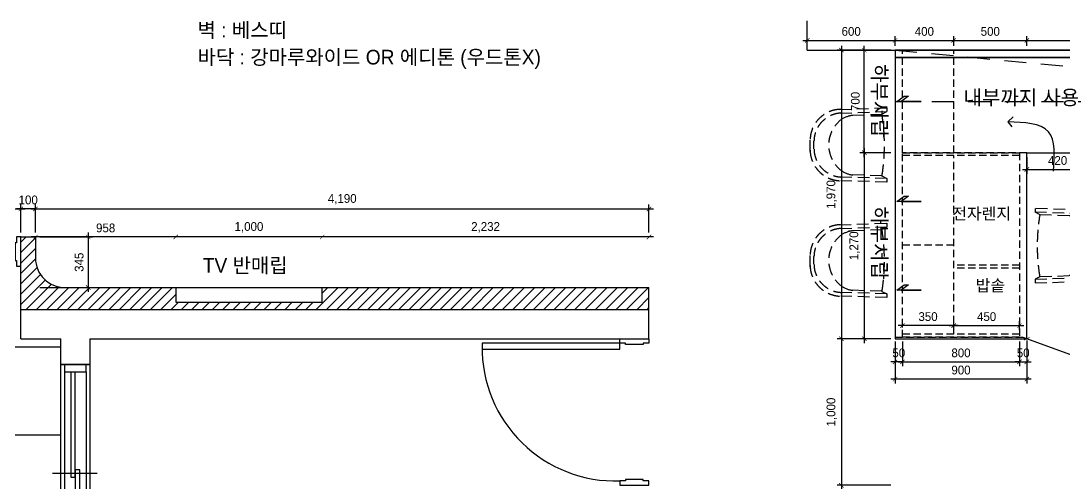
# Model space of a CAD drawing. Header units: millimetres. Extents: x 302328 to 345828, y 111587 to 154829.
# Drawn here: x 307729 to 314855, y 129070 to 132226 of the extents above; entities that cross this region are included whole.
import ezdxf

# ---------------------------------------------------------------- set-up
doc = ezdxf.new("R2010")
doc.units = ezdxf.units.MM
doc.header["$LTSCALE"] = 100
doc.header["$PDMODE"] = 3
for name, pattern in [('DASHED', [0.75, 0.5, -0.25]), ('DASHEDX2', [1.5, 1, -0.5]), ('DH-HID2', [1.2, 0.8, -0.4]), ('HID', [2.5, 1.5, -1])]:
    doc.linetypes.add(name, pattern=pattern)
doc.layers.get('DEFPOINTS').update_dxf_attribs({"color": 248})
for name, color, linetype in [('0-ELC TEXT', 7, 'Continuous'), ('03-WAL NEW', 3, 'Continuous'), ('06-FUR', 6, 'Continuous'), ('06-LIGHT', 4, 'Continuous'), ('07-DIM WAL', 5, 'Continuous'), ('C-HAT', 251, 'Continuous'), ('C-WALL1', 2, 'Continuous'), ('C-WIN', 4, 'Continuous'), ('CO-DO-FR', 7, 'Continuous'), ('CO-DOOR', 8, 'Continuous'), ('FU-FURM', 251, 'DH-HID2'), ('FUR', 8, 'DASHED')]:
    doc.layers.add(name, color=color, linetype=linetype)
doc.styles.add('HY 울릉도 L', font='')
doc.styles.add('코레일둥고', font='Korail_Round_Gothic_Medium.ttf')
doc.styles.get('HY 울릉도 L').set_extended_font_data('HY울릉도L')
doc.dimstyles.new('30', dxfattribs={"dimscale": 30, "dimtxt": 2, "dimasz": 1, "dimexe": 1, "dimexo": 1, "dimgap": 1, "dimtad": 1, "dimdec": 0, "dimrnd": 0.05, "dimdsep": 46, "dimlunit": 6, "dimtxsty": 'HY 울릉도 L', "dimblk": 'ARCHTICK', "dimcen": 2.5, "dimdle": 1, "dimclrd": 133, "dimclre": 133, "dimclrt": 30, "dimadec": 0, "dimazin": 0, "dimtfac": 1, "dimtdec": 0, "dimtix": 1, "dimtmove": 2, "dimatfit": 3, "dimldrblk": 'ARCHTICK', "dimfxl": 0, "dimlwd": -1, "dimlwe": -1, "dimarcsym": 0})

# ---------------------------------------------------------------- blocks, each defined once
blk = doc.blocks.new('F-122')
at = {"layer": 'FU-FURM'}
for p, q in [((-44.5, 507.6), (33.4, 507.7)), ((-26.5, 482.3), (26.6, 482.3)), ((-253.8, -17.2), (-244.1, 296.9)), ((-228.4, -17.2), (-218.5, 303.3)), ((217.8, 301.5), (228.5, -16.6)), ((243, 308.1), (253.9, -16.6)), ((-210.5, 16.6), (-204.3, 215.2)), ((-203.9, 218.6), (-204.3, 215.2)), ((-203.6, 221.9), (-203.9, 218.6)), ((-203.2, 225.1), (-203.6, 221.9)), ((-202.7, 228.2), (-203.2, 225.1)), ((-202.1, 231.5), (-202.7, 228.2)), ((-201.3, 234.9), (-202.1, 231.5)), ((-200.3, 238.5), (-201.3, 234.9)), ((-199.2, 242.4), (-200.3, 238.5)), ((-197.7, 246.9), (-199.2, 242.4)), ((-196, 251.7), (-197.7, 246.9)), ((-194.1, 256.9), (-196, 251.7)), ((-192.1, 262.1), (-194.1, 256.9)), ((-189.9, 267.4), (-192.1, 262.1)), ((-187.7, 272.4), (-189.9, 267.4)), ((-185.5, 277.2), (-187.7, 272.4)), ((-183.3, 281.4), (-185.5, 277.2)), ((182.6, 281.9), (184.8, 277.6)), ((184.8, 277.6), (187.1, 272.9)), ((187.1, 272.9), (189.3, 267.8)), ((189.3, 267.8), (191.4, 262.6)), ((191.4, 262.6), (193.5, 257.3)), ((193.5, 257.3), (195.4, 252.2)), ((195.4, 252.2), (197.1, 247.4)), ((197.1, 247.4), (198.6, 242.9)), ((198.6, 242.9), (199.8, 239)), ((199.8, 239), (200.7, 235.4)), ((200.7, 235.4), (201.5, 232)), ((201.5, 232), (202.1, 228.7)), ((202.1, 228.7), (202.6, 225.6)), ((202.6, 225.6), (203, 222.4)), ((203, 222.4), (203.4, 219.1)), ((203.4, 219.1), (203.8, 215.7)), ((203.8, 215.7), (210.4, 17.1)), ((-211.6, 16.7), (-228.4, -17.2)), ((211.5, 17.2), (228.5, -16.6)), ((-228.4, -17.2), (-253.8, -17.2)), ((253.9, -16.6), (228.5, -16.6))]:
    blk.add_line(p, q, dxfattribs=at)
for centre, radius, start, end in [((-30.8, 294), 213.6, 90.90916, 178.7855), ((30.1, 294.1), 213.6, 1.35671, 89.233), ((-24.5, 286.7), 194.3, 90.90924, 178.78542), ((23.8, 286.8), 194.3, 1.35653, 89.23304), ((-0.2, 162.3), 218.5, 33.19496, 146.94725), ((-0.2, 162.3), 218.5, 158.34937, 158.47219), ((-0.2, 162.3), 218.5, 21.66998, 21.79281), ((-1.7, 1330.6), 1330.6, 260.92322, 279.2189)]:
    blk.add_arc(centre, radius, start, end, dxfattribs=at)
blk = doc.blocks.new('FLOORPLAN')
at = {"layer": 'C-WALL1'}
for p, q in [((334287.6, 102564.1), (334287.6, 102764.1)), ((334287.6, 102564.1), (338977.6, 102564.1)), ((328916.6, 100594.1), (328916.6, 100794.1)), ((328916.6, 100794.1), (333206.6, 100794.1)), ((333206.6, 100594.1), (333206.6, 100794.1)), ((328916.6, 100594.1), (329188.6, 100594.1)), ((329388.6, 100594.1), (333206.6, 100594.1))]:
    blk.add_line(p, q, dxfattribs=at)
blk.add_lwpolyline([(329388.6, 100594.1), (329388.6, 100419.1), (329188.6, 100419.1), (329188.6, 100594.1)], dxfattribs=at)
at = {"layer": 'C-WIN'}
for p, q in [((329213.6, 100369.1), (329213.6, 97489.1)), ((329363.6, 100369.1), (329363.6, 97489.1)), ((329438.6, 99674.1), (329133.6, 99674.1))]:
    blk.add_line(p, q, dxfattribs=at)
for points in [[(329188.6, 97439.1), (329188.6, 100419.1), (329388.6, 100419.1), (329388.6, 97439.1)], [(329213.6, 100419.1), (329213.6, 100369.1), (329363.6, 100369.1), (329363.6, 100419.1)], [(329288.6, 99699.1), (329288.6, 98159.1), (329318.6, 98159.1), (329318.6, 99699.1)]]:
    blk.add_lwpolyline(points, close=True, dxfattribs=at)
blk.add_lwpolyline([(329258.6, 100369.1), (329258.6, 99649.1), (329288.6, 99649.1), (329288.6, 100369.1)], dxfattribs=at)
at = {"layer": 'CO-DO-FR'}
for points in [[(333006.6, 100594.1), (333206.6, 100594.1), (333206.6, 100564.1), (333166.6, 100564.1), (333166.6, 100554.1), (333046.6, 100554.1), (333046.6, 100564.1), (333006.6, 100564.1), (333006.6, 100594.1)], [(333006.6, 99594.1), (333206.6, 99594.1), (333206.6, 99624.1), (333166.6, 99624.1), (333166.6, 99634.1), (333046.6, 99634.1), (333046.6, 99624.1), (333006.6, 99624.1), (333006.6, 99594.1)]]:
    blk.add_lwpolyline(points, close=True, dxfattribs=at)
at = {"layer": 'CO-DOOR'}
blk.add_lwpolyline([(332066.6, 100524.1), (333006.6, 100524.1), (333006.6, 100564.1), (332066.6, 100564.1)], close=True, dxfattribs=at)
blk.add_arc((332977, 100534.1), 910.5, 179.3707, 271.86142, dxfattribs=at)
blk = doc.blocks.new('_ArchTick')
at = {"color": 0, "linetype": 'ByBlock', "const_width": 0.15}
blk.add_lwpolyline([(-0.5, -0.5), (0.5, 0.5)], dxfattribs=at)
blk = doc.blocks.new('*D724')
at = {"layer": '07-DIM WAL', "color": 133}
for p, q in [((306889.3, 130780.6), (306889.3, 130971.9)), ((307729.3, 130780.6), (307729.3, 130971.9)), ((306859.3, 130941.9), (307759.3, 130941.9))]:
    blk.add_line(p, q, dxfattribs=at)
at = {"layer": 'DEFPOINTS', "color": 0}
for p in [(307729.3, 130941.9), (306889.3, 130750.6), (307729.3, 130750.6)]:
    blk.add_point(p, dxfattribs=at)
at = {"layer": '07-DIM WAL', "color": 133, "xscale": 30, "yscale": 30, "zscale": 30, "rotation": 180}
blk.add_blockref('_ArchTick', (306889.3, 130941.9), dxfattribs=at)
at = {"layer": '07-DIM WAL', "color": 133, "xscale": 30, "yscale": 30, "zscale": 30}
blk.add_blockref('_ArchTick', (307729.3, 130941.9), dxfattribs=at)
at = {"layer": '07-DIM WAL', "color": 30, "insert": (307309.3, 131003.2), "char_height": 60, "attachment_point": 5, "style": 'HY 울릉도 L'}
blk.add_mtext('840', dxfattribs=at)
blk = doc.blocks.new('*D725')
at = {"layer": '07-DIM WAL', "color": 133}
for p, q in [((307729.3, 130780.6), (307729.3, 130971.9)), ((307829.3, 130780.6), (307829.3, 130971.9)), ((307729.3, 130941.9), (307699.3, 130941.9)), ((307829.3, 130941.9), (307729.3, 130941.9)), ((307829.3, 130941.9), (307859.3, 130941.9))]:
    blk.add_line(p, q, dxfattribs=at)
at = {"layer": 'DEFPOINTS', "color": 0}
for p in [(307729.3, 130941.9), (307729.3, 130750.6), (307829.3, 130750.6)]:
    blk.add_point(p, dxfattribs=at)
at = {"layer": '07-DIM WAL', "color": 133, "xscale": 30, "yscale": 30, "zscale": 30}
blk.add_blockref('_ArchTick', (307729.3, 130941.9), dxfattribs=at)
at = {"layer": '07-DIM WAL', "color": 133, "xscale": 30, "yscale": 30, "zscale": 30, "rotation": 180}
blk.add_blockref('_ArchTick', (307829.3, 130941.9), dxfattribs=at)
at = {"layer": '07-DIM WAL', "color": 30, "insert": (307779.3, 131003.1), "char_height": 60, "attachment_point": 5, "style": 'HY 울릉도 L'}
blk.add_mtext('100', dxfattribs=at)
blk = doc.blocks.new('*D708')
at = {"layer": '07-DIM WAL', "color": 133}
for p, q in [((307829.3, 130780.6), (307829.3, 130971.9)), ((312019.3, 130780.6), (312019.3, 130971.9)), ((307799.3, 130941.9), (312049.3, 130941.9))]:
    blk.add_line(p, q, dxfattribs=at)
at = {"layer": 'DEFPOINTS', "color": 0}
for p in [(312019.3, 130941.9), (307829.3, 130750.6), (312019.3, 130750.6)]:
    blk.add_point(p, dxfattribs=at)
at = {"layer": '07-DIM WAL', "color": 133, "xscale": 30, "yscale": 30, "zscale": 30, "rotation": 180}
blk.add_blockref('_ArchTick', (307829.3, 130941.9), dxfattribs=at)
at = {"layer": '07-DIM WAL', "color": 133, "xscale": 30, "yscale": 30, "zscale": 30}
blk.add_blockref('_ArchTick', (312019.3, 130941.9), dxfattribs=at)
at = {"layer": '07-DIM WAL', "color": 30, "insert": (309924.3, 131007.8), "char_height": 60, "attachment_point": 5, "style": 'HY 울릉도 L'}
blk.add_mtext('4,190', dxfattribs=at)
blk = doc.blocks.new('*D709')
at = {"layer": '07-DIM WAL', "color": 133}
for p, q in [((308188.6, 130780.6), (308188.6, 130375.6)), ((307859.3, 130750.6), (308218.6, 130750.6)), ((307859.3, 130405.6), (308218.6, 130405.6))]:
    blk.add_line(p, q, dxfattribs=at)
at = {"layer": 'DEFPOINTS', "color": 0}
for p in [(307829.3, 130750.6), (307829.3, 130405.6), (308188.6, 130405.6)]:
    blk.add_point(p, dxfattribs=at)
at = {"layer": '07-DIM WAL', "color": 133, "xscale": 30, "yscale": 30, "zscale": 30}
for p, rotation in [((308188.6, 130750.6), 90), ((308188.6, 130405.6), 270)]:
    blk.add_blockref('_ArchTick', p, dxfattribs=dict(at, rotation=rotation))
at = {"layer": '07-DIM WAL', "color": 30, "insert": (308127.3, 130578.1), "char_height": 60, "attachment_point": 5, "rotation": 90, "style": 'HY 울릉도 L'}
blk.add_mtext('345', dxfattribs=at)
blk = doc.blocks.new('*D711')
at = {"layer": '07-DIM WAL', "color": 133}
for p, q in [((309787.3, 130780.6), (309787.3, 130780.6)), ((312019.3, 130780.6), (312019.3, 130780.6)), ((312049.3, 130750.6), (309757.3, 130750.6))]:
    blk.add_line(p, q, dxfattribs=at)
at = {"layer": 'DEFPOINTS', "color": 0}
for p in [(309787.3, 130750.6), (309787.3, 130750.6), (312019.3, 130750.6)]:
    blk.add_point(p, dxfattribs=at)
at = {"layer": '07-DIM WAL', "color": 133, "xscale": 30, "yscale": 30, "zscale": 30, "rotation": 180}
blk.add_blockref('_ArchTick', (309787.3, 130750.6), dxfattribs=at)
at = {"layer": '07-DIM WAL', "color": 133, "xscale": 30, "yscale": 30, "zscale": 30}
blk.add_blockref('_ArchTick', (312019.3, 130750.6), dxfattribs=at)
at = {"layer": '07-DIM WAL', "color": 30, "insert": (310903.3, 130816.6), "char_height": 60, "attachment_point": 5, "style": 'HY 울릉도 L'}
blk.add_mtext('2,232', dxfattribs=at)
blk = doc.blocks.new('*D712')
at = {"layer": '07-DIM WAL', "color": 133}
blk.add_line((309817.3, 130750.6), (308757.3, 130750.6), dxfattribs=at)
at = {"layer": 'DEFPOINTS', "color": 0}
for p in [(308787.3, 130750.6), (308787.3, 130750.6), (309787.3, 130750.6)]:
    blk.add_point(p, dxfattribs=at)
at = {"layer": '07-DIM WAL', "color": 133, "xscale": 30, "yscale": 30, "zscale": 30, "rotation": 180}
blk.add_blockref('_ArchTick', (308787.3, 130750.6), dxfattribs=at)
at = {"layer": '07-DIM WAL', "color": 133, "xscale": 30, "yscale": 30, "zscale": 30}
blk.add_blockref('_ArchTick', (309787.3, 130750.6), dxfattribs=at)
at = {"layer": '07-DIM WAL', "color": 30, "insert": (309287.3, 130816.5), "char_height": 60, "attachment_point": 5, "style": 'HY 울릉도 L'}
blk.add_mtext('1,000', dxfattribs=at)
blk = doc.blocks.new('*D713')
at = {"layer": '07-DIM WAL', "color": 133}
blk.add_line((308817.3, 130750.6), (307799.3, 130750.6), dxfattribs=at)
at = {"layer": 'DEFPOINTS', "color": 0}
for p in [(307829.3, 130750.6), (307829.3, 130750.6), (308787.3, 130750.6)]:
    blk.add_point(p, dxfattribs=at)
at = {"layer": '07-DIM WAL', "color": 133, "xscale": 30, "yscale": 30, "zscale": 30, "rotation": 180}
blk.add_blockref('_ArchTick', (307829.3, 130750.6), dxfattribs=at)
at = {"layer": '07-DIM WAL', "color": 133, "xscale": 30, "yscale": 30, "zscale": 30}
blk.add_blockref('_ArchTick', (308787.3, 130750.6), dxfattribs=at)
at = {"layer": '07-DIM WAL', "color": 30, "insert": (308308.3, 130811.9), "char_height": 60, "attachment_point": 5, "style": 'HY 울릉도 L'}
blk.add_mtext('958', dxfattribs=at)
blk = doc.blocks.new('*D785')
at = {"layer": '07-DIM WAL', "color": 133}
blk.add_line((314572.1, 130065.8), (315456.5, 129745.4), dxfattribs=at)
at = {"layer": 'DEFPOINTS', "color": 0}
for p in [(314600.3, 130055.6), (315428.3, 129755.6), (315428.3, 129755.6)]:
    blk.add_point(p, dxfattribs=at)
at = {"layer": '07-DIM WAL', "color": 133, "xscale": 30, "yscale": 30, "zscale": 30}
for p, rotation in [((314600.3, 130055.6), 160.0835940061943), ((315428.3, 129755.6), 340.0835940061943)]:
    blk.add_blockref('_ArchTick', p, dxfattribs=dict(at, rotation=rotation))
at = {"layer": '07-DIM WAL', "color": 30, "insert": (315035.2, 129963.2), "char_height": 60, "attachment_point": 5, "rotation": 340.08359, "style": 'HY 울릉도 L'}
blk.add_mtext('881', dxfattribs=at)
blk = doc.blocks.new('*D786')
at = {"layer": '07-DIM WAL', "color": 133}
for p, q in [((313100.3, 132055.6), (313100.3, 132122.1)), ((313700.3, 132055.6), (313700.3, 132122.1)), ((313070.3, 132092.1), (313730.3, 132092.1))]:
    blk.add_line(p, q, dxfattribs=at)
at = {"layer": 'DEFPOINTS', "color": 0}
for p in [(313700.3, 132092.1), (313100.3, 132025.6), (313700.3, 132025.6)]:
    blk.add_point(p, dxfattribs=at)
at = {"layer": '07-DIM WAL', "color": 133, "xscale": 30, "yscale": 30, "zscale": 30, "rotation": 180}
blk.add_blockref('_ArchTick', (313100.3, 132092.1), dxfattribs=at)
at = {"layer": '07-DIM WAL', "color": 133, "xscale": 30, "yscale": 30, "zscale": 30}
blk.add_blockref('_ArchTick', (313700.3, 132092.1), dxfattribs=at)
at = {"layer": '07-DIM WAL', "color": 30, "insert": (313400.3, 132153.3), "char_height": 60, "attachment_point": 5, "style": 'HY 울릉도 L'}
blk.add_mtext('600', dxfattribs=at)
blk = doc.blocks.new('*D787')
at = {"layer": '07-DIM WAL', "color": 133}
for p, q in [((313700.3, 132055.6), (313700.3, 132122.1)), ((314100.3, 132055.6), (314100.3, 132122.1)), ((313670.3, 132092.1), (314130.3, 132092.1))]:
    blk.add_line(p, q, dxfattribs=at)
at = {"layer": 'DEFPOINTS', "color": 0}
for p in [(314100.3, 132092.1), (313700.3, 132025.6), (314100.3, 132025.6)]:
    blk.add_point(p, dxfattribs=at)
at = {"layer": '07-DIM WAL', "color": 133, "xscale": 30, "yscale": 30, "zscale": 30, "rotation": 180}
blk.add_blockref('_ArchTick', (313700.3, 132092.1), dxfattribs=at)
at = {"layer": '07-DIM WAL', "color": 133, "xscale": 30, "yscale": 30, "zscale": 30}
blk.add_blockref('_ArchTick', (314100.3, 132092.1), dxfattribs=at)
at = {"layer": '07-DIM WAL', "color": 30, "insert": (313900.3, 132153.3), "char_height": 60, "attachment_point": 5, "style": 'HY 울릉도 L'}
blk.add_mtext('400', dxfattribs=at)
blk = doc.blocks.new('*D788')
at = {"layer": '07-DIM WAL', "color": 133}
for p, q in [((314100.3, 132055.6), (314100.3, 132122.1)), ((314600.3, 132055.6), (314600.3, 132122.1)), ((314070.3, 132092.1), (314630.3, 132092.1))]:
    blk.add_line(p, q, dxfattribs=at)
at = {"layer": 'DEFPOINTS', "color": 0}
for p in [(314600.3, 132092.1), (314100.3, 132025.6), (314600.3, 132025.6)]:
    blk.add_point(p, dxfattribs=at)
at = {"layer": '07-DIM WAL', "color": 133, "xscale": 30, "yscale": 30, "zscale": 30, "rotation": 180}
blk.add_blockref('_ArchTick', (314100.3, 132092.1), dxfattribs=at)
at = {"layer": '07-DIM WAL', "color": 133, "xscale": 30, "yscale": 30, "zscale": 30}
blk.add_blockref('_ArchTick', (314600.3, 132092.1), dxfattribs=at)
at = {"layer": '07-DIM WAL', "color": 30, "insert": (314350.3, 132153.4), "char_height": 60, "attachment_point": 5, "style": 'HY 울릉도 L'}
blk.add_mtext('500', dxfattribs=at)
blk = doc.blocks.new('*D789')
at = {"layer": '07-DIM WAL', "color": 133}
for p, q in [((314600.3, 132055.6), (314600.3, 132122.1)), ((317080.3, 132055.6), (317080.3, 132122.1)), ((314570.3, 132092.1), (317110.3, 132092.1))]:
    blk.add_line(p, q, dxfattribs=at)
at = {"layer": 'DEFPOINTS', "color": 0}
for p in [(317080.3, 132092.1), (314600.3, 132025.6), (317080.3, 132025.6)]:
    blk.add_point(p, dxfattribs=at)
at = {"layer": '07-DIM WAL', "color": 133, "xscale": 30, "yscale": 30, "zscale": 30, "rotation": 180}
blk.add_blockref('_ArchTick', (314600.3, 132092.1), dxfattribs=at)
at = {"layer": '07-DIM WAL', "color": 133, "xscale": 30, "yscale": 30, "zscale": 30}
blk.add_blockref('_ArchTick', (317080.3, 132092.1), dxfattribs=at)
at = {"layer": '07-DIM WAL', "color": 30, "insert": (315840.3, 132158), "char_height": 60, "attachment_point": 5, "style": 'HY 울릉도 L'}
blk.add_mtext('2,480', dxfattribs=at)
blk = doc.blocks.new('*D796')
at = {"layer": '07-DIM WAL', "color": 133}
for p, q in [((313670.3, 131325.6), (313460.1, 131325.6)), ((313490.1, 131355.6), (313490.1, 130025.6)), ((313670.3, 130055.6), (313460.1, 130055.6))]:
    blk.add_line(p, q, dxfattribs=at)
at = {"layer": 'DEFPOINTS', "color": 0}
for p in [(313700.3, 131325.6), (313490.1, 130055.6), (313700.3, 130055.6)]:
    blk.add_point(p, dxfattribs=at)
at = {"layer": '07-DIM WAL', "color": 133, "xscale": 30, "yscale": 30, "zscale": 30}
for p, rotation in [((313490.1, 131325.6), 90), ((313490.1, 130055.6), 270)]:
    blk.add_blockref('_ArchTick', p, dxfattribs=dict(at, rotation=rotation))
at = {"layer": '07-DIM WAL', "color": 30, "insert": (313424.2, 130690.6), "char_height": 60, "attachment_point": 5, "rotation": 90, "style": 'HY 울릉도 L'}
blk.add_mtext('1,270', dxfattribs=at)
blk = doc.blocks.new('*D797')
at = {"layer": '07-DIM WAL', "color": 133}
for p, q in [((313490.1, 131295.6), (313490.1, 132055.6)), ((313670.3, 132025.6), (313460.1, 132025.6)), ((313670.3, 131325.6), (313460.1, 131325.6))]:
    blk.add_line(p, q, dxfattribs=at)
at = {"layer": 'DEFPOINTS', "color": 0}
for p in [(313490.1, 132025.6), (313700.3, 132025.6), (313700.3, 131325.6)]:
    blk.add_point(p, dxfattribs=at)
at = {"layer": '07-DIM WAL', "color": 133, "xscale": 30, "yscale": 30, "zscale": 30}
for p, rotation in [((313490.1, 132025.6), 90), ((313490.1, 131325.6), 270)]:
    blk.add_blockref('_ArchTick', p, dxfattribs=dict(at, rotation=rotation))
at = {"layer": '07-DIM WAL', "color": 30, "insert": (313428.9, 131675.6), "char_height": 60, "attachment_point": 5, "rotation": 90, "style": 'HY 울릉도 L'}
blk.add_mtext('700', dxfattribs=at)
blk = doc.blocks.new('*D798')
at = {"layer": '07-DIM WAL', "color": 133}
for p, q in [((313333.6, 132055.6), (313333.6, 130025.6)), ((313670.3, 132025.6), (313303.6, 132025.6)), ((313670.3, 130055.6), (313303.6, 130055.6))]:
    blk.add_line(p, q, dxfattribs=at)
at = {"layer": 'DEFPOINTS', "color": 0}
for p in [(313700.3, 132025.6), (313333.6, 130055.6), (313700.3, 130055.6)]:
    blk.add_point(p, dxfattribs=at)
at = {"layer": '07-DIM WAL', "color": 133, "xscale": 30, "yscale": 30, "zscale": 30}
for p, rotation in [((313333.6, 132025.6), 90), ((313333.6, 130055.6), 270)]:
    blk.add_blockref('_ArchTick', p, dxfattribs=dict(at, rotation=rotation))
at = {"layer": '07-DIM WAL', "color": 30, "insert": (313267.6, 131040.6), "char_height": 60, "attachment_point": 5, "rotation": 90, "style": 'HY 울릉도 L'}
blk.add_mtext('1,970', dxfattribs=at)
blk = doc.blocks.new('*D799')
at = {"layer": '07-DIM WAL', "color": 133}
for p, q in [((313700.3, 130037.6), (313700.3, 129867.8)), ((313750.3, 130037.6), (313750.3, 129867.8)), ((313700.3, 129897.8), (313670.3, 129897.8)), ((313750.3, 129897.8), (313700.3, 129897.8)), ((313750.3, 129897.8), (313780.3, 129897.8))]:
    blk.add_line(p, q, dxfattribs=at)
at = {"layer": 'DEFPOINTS', "color": 0}
for p in [(313700.3, 130067.6), (313750.3, 130067.6), (313700.3, 129897.8)]:
    blk.add_point(p, dxfattribs=at)
at = {"layer": '07-DIM WAL', "color": 133, "xscale": 30, "yscale": 30, "zscale": 30}
blk.add_blockref('_ArchTick', (313700.3, 129897.8), dxfattribs=at)
at = {"layer": '07-DIM WAL', "color": 133, "xscale": 30, "yscale": 30, "zscale": 30, "rotation": 180}
blk.add_blockref('_ArchTick', (313750.3, 129897.8), dxfattribs=at)
at = {"layer": '07-DIM WAL', "color": 30, "insert": (313725.3, 129959.1), "char_height": 60, "attachment_point": 5, "style": 'HY 울릉도 L'}
blk.add_mtext('50', dxfattribs=at)
blk = doc.blocks.new('*D800')
at = {"layer": '07-DIM WAL', "color": 133}
for p, q in [((313750.3, 130037.6), (313750.3, 129867.8)), ((314550.3, 130037.6), (314550.3, 129867.8)), ((313720.3, 129897.8), (314580.3, 129897.8))]:
    blk.add_line(p, q, dxfattribs=at)
at = {"layer": 'DEFPOINTS', "color": 0}
for p in [(313750.3, 130067.6), (314550.3, 130067.6), (314550.3, 129897.8)]:
    blk.add_point(p, dxfattribs=at)
at = {"layer": '07-DIM WAL', "color": 133, "xscale": 30, "yscale": 30, "zscale": 30, "rotation": 180}
blk.add_blockref('_ArchTick', (313750.3, 129897.8), dxfattribs=at)
at = {"layer": '07-DIM WAL', "color": 133, "xscale": 30, "yscale": 30, "zscale": 30}
blk.add_blockref('_ArchTick', (314550.3, 129897.8), dxfattribs=at)
at = {"layer": '07-DIM WAL', "color": 30, "insert": (314150.3, 129959.1), "char_height": 60, "attachment_point": 5, "style": 'HY 울릉도 L'}
blk.add_mtext('800', dxfattribs=at)
blk = doc.blocks.new('*D801')
at = {"layer": '07-DIM WAL', "color": 133}
for p, q in [((314600.3, 130044.2), (314600.3, 129867.8)), ((314550.3, 130037.6), (314550.3, 129867.8)), ((314550.3, 129897.8), (314520.3, 129897.8)), ((314550.3, 129897.8), (314600.3, 129897.8)), ((314600.3, 129897.8), (314630.3, 129897.8))]:
    blk.add_line(p, q, dxfattribs=at)
at = {"layer": 'DEFPOINTS', "color": 0}
for p in [(314550.3, 130067.6), (314600.3, 130074.2), (314600.3, 129897.8)]:
    blk.add_point(p, dxfattribs=at)
at = {"layer": '07-DIM WAL', "color": 133, "xscale": 30, "yscale": 30, "zscale": 30}
blk.add_blockref('_ArchTick', (314550.3, 129897.8), dxfattribs=at)
at = {"layer": '07-DIM WAL', "color": 133, "xscale": 30, "yscale": 30, "zscale": 30, "rotation": 180}
blk.add_blockref('_ArchTick', (314600.3, 129897.8), dxfattribs=at)
at = {"layer": '07-DIM WAL', "color": 30, "insert": (314575.3, 129959.1), "char_height": 60, "attachment_point": 5, "style": 'HY 울릉도 L'}
blk.add_mtext('50', dxfattribs=at)
blk = doc.blocks.new('*D802')
at = {"layer": '07-DIM WAL', "color": 133}
for p, q in [((313700.3, 130037.6), (313700.3, 129750.5)), ((314600.3, 130037.6), (314600.3, 129750.5)), ((314630.3, 129780.5), (313670.3, 129780.5))]:
    blk.add_line(p, q, dxfattribs=at)
at = {"layer": 'DEFPOINTS', "color": 0}
for p in [(313700.3, 130067.6), (314600.3, 130067.6), (313700.3, 129780.5)]:
    blk.add_point(p, dxfattribs=at)
at = {"layer": '07-DIM WAL', "color": 133, "xscale": 30, "yscale": 30, "zscale": 30, "rotation": 180}
blk.add_blockref('_ArchTick', (313700.3, 129780.5), dxfattribs=at)
at = {"layer": '07-DIM WAL', "color": 133, "xscale": 30, "yscale": 30, "zscale": 30}
blk.add_blockref('_ArchTick', (314600.3, 129780.5), dxfattribs=at)
at = {"layer": '07-DIM WAL', "color": 30, "insert": (314150.3, 129841.8), "char_height": 60, "attachment_point": 5, "style": 'HY 울릉도 L'}
blk.add_mtext('900', dxfattribs=at)
blk = doc.blocks.new('*D803')
at = {"layer": '07-DIM WAL', "color": 133}
for p, q in [((314130.3, 130145.3), (313720.3, 130145.3)), ((313750.3, 130131.5), (313750.3, 130175.3)), ((314100.3, 130117.6), (314100.3, 130175.3))]:
    blk.add_line(p, q, dxfattribs=at)
at = {"layer": 'DEFPOINTS', "color": 0}
for p in [(313750.3, 130145.3), (313750.3, 130101.5), (314100.3, 130087.6)]:
    blk.add_point(p, dxfattribs=at)
at = {"layer": '07-DIM WAL', "color": 133, "xscale": 30, "yscale": 30, "zscale": 30, "rotation": 180}
blk.add_blockref('_ArchTick', (313750.3, 130145.3), dxfattribs=at)
at = {"layer": '07-DIM WAL', "color": 133, "xscale": 30, "yscale": 30, "zscale": 30}
blk.add_blockref('_ArchTick', (314100.3, 130145.3), dxfattribs=at)
at = {"layer": '07-DIM WAL', "color": 30, "insert": (313925.3, 130206.6), "char_height": 60, "attachment_point": 5, "style": 'HY 울릉도 L'}
blk.add_mtext('350', dxfattribs=at)
blk = doc.blocks.new('*D804')
at = {"layer": '07-DIM WAL', "color": 133}
for p, q in [((314070.3, 130145.3), (314580.3, 130145.3)), ((314100.3, 130117.6), (314100.3, 130175.3)), ((314550.3, 130117.6), (314550.3, 130175.3))]:
    blk.add_line(p, q, dxfattribs=at)
at = {"layer": 'DEFPOINTS', "color": 0}
for p in [(314550.3, 130145.3), (314100.3, 130087.6), (314550.3, 130087.6)]:
    blk.add_point(p, dxfattribs=at)
at = {"layer": '07-DIM WAL', "color": 133, "xscale": 30, "yscale": 30, "zscale": 30, "rotation": 180}
blk.add_blockref('_ArchTick', (314100.3, 130145.3), dxfattribs=at)
at = {"layer": '07-DIM WAL', "color": 133, "xscale": 30, "yscale": 30, "zscale": 30}
blk.add_blockref('_ArchTick', (314550.3, 130145.3), dxfattribs=at)
at = {"layer": '07-DIM WAL', "color": 30, "insert": (314325.3, 130206.6), "char_height": 60, "attachment_point": 5, "style": 'HY 울릉도 L'}
blk.add_mtext('450', dxfattribs=at)
blk = doc.blocks.new('*D809')
at = {"layer": '07-DIM WAL', "color": 133}
for p, q in [((314600.3, 131295.6), (314600.3, 131181)), ((315020.3, 131295.6), (315020.3, 131181)), ((314570.3, 131211), (315050.3, 131211))]:
    blk.add_line(p, q, dxfattribs=at)
at = {"layer": 'DEFPOINTS', "color": 0}
for p in [(314600.3, 131325.6), (315020.3, 131325.6), (315020.3, 131211)]:
    blk.add_point(p, dxfattribs=at)
at = {"layer": '07-DIM WAL', "color": 133, "xscale": 30, "yscale": 30, "zscale": 30, "rotation": 180}
blk.add_blockref('_ArchTick', (314600.3, 131211), dxfattribs=at)
at = {"layer": '07-DIM WAL', "color": 133, "xscale": 30, "yscale": 30, "zscale": 30}
blk.add_blockref('_ArchTick', (315020.3, 131211), dxfattribs=at)
at = {"layer": '07-DIM WAL', "color": 30, "insert": (314810.3, 131272.3), "char_height": 60, "attachment_point": 5, "style": 'HY 울릉도 L'}
blk.add_mtext('420', dxfattribs=at)
blk = doc.blocks.new('*D824')
at = {"layer": '07-DIM WAL', "color": 133}
for p, q in [((313670.3, 130055.6), (313303.6, 130055.6)), ((313333.6, 130085.6), (313333.6, 129025.6)), ((313670.3, 129055.6), (313303.6, 129055.6))]:
    blk.add_line(p, q, dxfattribs=at)
at = {"layer": 'DEFPOINTS', "color": 0}
for p in [(313700.3, 130055.6), (313333.6, 129055.6), (313700.3, 129055.6)]:
    blk.add_point(p, dxfattribs=at)
at = {"layer": '07-DIM WAL', "color": 133, "xscale": 30, "yscale": 30, "zscale": 30}
for p, rotation in [((313333.6, 130055.6), 90), ((313333.6, 129055.6), 270)]:
    blk.add_blockref('_ArchTick', p, dxfattribs=dict(at, rotation=rotation))
at = {"layer": '07-DIM WAL', "color": 30, "insert": (313267.7, 129555.6), "char_height": 60, "attachment_point": 5, "rotation": 90, "style": 'HY 울릉도 L'}
blk.add_mtext('1,000', dxfattribs=at)

msp = doc.modelspace()

# ---------------------------------------------------------------- hatches: boundary and pattern name
at = {"layer": '03-WAL NEW'}
h = msp.add_hatch(dxfattribs=at)
h.set_pattern_fill('_USER', color=256, scale=50, angle=45, pattern_type=0)
h.set_pattern_definition([(45, (0, -16360.403), (-35.355339, 35.355339), [])])
h.paths.add_polyline_path([(308787.3, 130405.6), (308029.3, 130405.6, -0.414214), (307829.3, 130605.6), (307829.3, 130750.6), (307729.3, 130750.6), (307729.3, 130255.6), (312019.3, 130255.6), (312019.3, 130405.6), (309787.3, 130405.6), (309787.3, 130305.6), (308787.3, 130305.6)])
h.paths.add_polyline_path([(306889.3, 130750.6), (306789.3, 130750.6), (306789.3, 130255.6), (306889.3, 130255.6)])
at = {"layer": 'C-HAT'}
h = msp.add_hatch(dxfattribs=at)
h.set_pattern_fill('_USER', color=256, scale=600, double=1, pattern_type=0)
h.set_pattern_definition([(0, (306889.3, 125800.6), (0, 600), []), (90, (306889.3, 125800.6), (-600, 4e-14), [])])
h.paths.add_polyline_path([(308001.3, 130055.6), (307729.3, 130055.6), (307729.3, 130550.6), (306889.3, 130550.6), (306889.3, 125800.6), (307751.3, 125800.6), (307751.3, 126900.6), (308001.3, 126900.6)])

# ---------------------------------------------------------------- linework, layer by layer
at = {"layer": '0-ELC TEXT'}
msp.add_lwpolyline([(314505.7, 131569.5), (314470.3, 131536), (314498.3, 131501.6)], dxfattribs=at)
msp.add_spline([(314782.3, 131198.8), (314747.3, 131469.2), (314470.3, 131536)], degree=3, dxfattribs=at)
at = {"layer": '03-WAL NEW'}
msp.add_line((312019.3, 130255.6), (312019.3, 130405.6), dxfattribs=at)
msp.add_lwpolyline([(307729.3, 130255.6), (307729.3, 130750.6), (307829.3, 130750.6), (307829.3, 130605.6, 0.414214), (308029.3, 130405.6), (312019.3, 130405.6)], format="xyb", dxfattribs=at)
msp.add_lwpolyline([(308787.3, 130405.6), (308787.3, 130305.6), (309787.3, 130305.6), (309787.3, 130405.6)], dxfattribs=at)
at = {"layer": '06-FUR'}
msp.add_lwpolyline([(313700.3, 132025.6), (313700.3, 130055.6), (314600.3, 130055.6), (314600.3, 131325.6), (317080.3, 131325.6), (317080.3, 130155.6), (317790.3, 130155.6), (317790.3, 132025.6), (313700.3, 132025.6)], dxfattribs=at)
at = {"layer": '06-FUR', "linetype": 'HID'}
msp.add_lwpolyline([(313700.3, 132025.6), (313700.3, 131675.6), (317440.3, 131675.6), (317440.3, 130155.6), (317790.3, 130155.6), (317790.3, 132025.6), (313700.3, 132025.6), (317440.3, 131675.6), (317440.3, 132025.6), (317790.3, 130155.6)], dxfattribs=at)
at = {"layer": '06-LIGHT', "color": 10, "linetype": 'HID', "const_width": 10}
msp.add_lwpolyline([(313700.3, 131975.6), (317740.3, 131975.6), (317740.3, 130155.6)], dxfattribs=at)
at = {"layer": 'CO-DO-FR'}
msp.add_lwpolyline([(307729.3, 130550.6), (307729.3, 130750.6), (307699.3, 130750.6), (307699.3, 130710.6), (307689.3, 130710.6), (307689.3, 130590.6), (307699.3, 130590.6), (307699.3, 130550.6), (307729.3, 130550.6)], close=True, dxfattribs=at)
at = {"layer": 'CO-DOOR', "color": 1}
for points in [[(313877.7, 131675.6), (313713.1, 131675.6), (313762.4, 131711.7), (313791.6, 131711.7), (313742.2, 131675.6), (313877.7, 131675.6)], [(313877.7, 130993.1), (313713.1, 130993.1), (313762.4, 131029.2), (313791.6, 131029.2), (313742.2, 130993.1), (313877.7, 130993.1)], [(313877.7, 130386.5), (313713.1, 130386.5), (313762.4, 130422.7), (313791.6, 130422.7), (313742.2, 130386.5), (313877.7, 130386.5)]]:
    msp.add_lwpolyline(points, close=True, dxfattribs=at)
at = {"layer": 'FUR'}
for p, q in [((313750.3, 131325.6), (313750.3, 132025.6)), ((314100.3, 131325.6), (314100.3, 132025.6)), ((314600.3, 131325.6), (313750.3, 131325.6)), ((314550.3, 131305.6), (313750.3, 131305.6)), ((314100.3, 130087.6), (314100.3, 131305.6)), ((313750.3, 130696.6), (314100.3, 130696.6)), ((314550.3, 130557.6), (314100.3, 130557.6)), ((314550.3, 130537.6), (314100.3, 130537.6)), ((313700.3, 130067.6), (314600.3, 130067.6)), ((314550.3, 130087.6), (313750.3, 130087.6))]:
    msp.add_line(p, q, dxfattribs=at)
msp.add_lwpolyline([(314550.3, 130067.6), (313750.3, 130067.6), (313750.3, 131325.6), (314550.3, 131325.6)], close=True, dxfattribs=at)

# ---------------------------------------------------------------- block references
msp.add_blockref('FLOORPLAN', (-21187.3, 29461.5))
at = {"layer": 'FU-FURM', "rotation": 90.00000000000001}
for p in [(313627.4, 131378.3), (313627.4, 130590.7)]:
    msp.add_blockref('F-122', p, dxfattribs=at)
at = {"layer": 'FU-FURM', "xscale": -1, "rotation": 270}
msp.add_blockref('F-122', (314673.2, 130690.8), dxfattribs=at)

# ---------------------------------------------------------------- texts
at = {"layer": '0-ELC TEXT', "style": '코레일둥고'}
for s, p in [('벽 : 베스띠', (308935.6, 132112.6)), ('바닥 : 강마루와이드 OR 에디톤 (우드톤X)', (308935.6, 131928)), ('내부까지 사용', (314168.2, 131652.7)), ('TV 반매립', (308971.7, 130506.6))]:
    msp.add_text(s, height=100, dxfattribs=at).set_placement(p)
for p in [(313544, 131931.1), (313544, 130960)]:
    msp.add_text('하부서랍', height=100, rotation=270, dxfattribs=at).set_placement(p)
at = {"layer": '06-FUR', "color": 7, "linetype": 'DASHEDX2', "style": '코레일둥고'}
for s, p in [('전자렌지', (314090.3, 130869.5)), ('밥솥', (314250.7, 130379.5))]:
    msp.add_text(s, height=80, dxfattribs=at).set_placement(p)

# ---------------------------------------------------------------- dimensions: what is measured, and where the dimension line sits
at = {"layer": '07-DIM WAL'}
for base, p1, p2, picture, middle in [((313700.3, 132092.1), (313100.3, 132025.6), (313700.3, 132025.6), '*D786', (313400.3, 132153.3)), ((314100.3, 132092.1), (313700.3, 132025.6), (314100.3, 132025.6), '*D787', (313900.3, 132153.3)), ((314600.3, 132092.1), (314100.3, 132025.6), (314600.3, 132025.6), '*D788', (314350.3, 132153.4)), ((317080.3, 132092.1), (314600.3, 132025.6), (317080.3, 132025.6), '*D789', (315840.3, 132158)), ((315020.3, 131211), (314600.3, 131325.6), (315020.3, 131325.6), '*D809', (314810.3, 131272.3)), ((307729.3, 130941.9), (306889.3, 130750.6), (307729.3, 130750.6), '*D724', (307309.3, 131003.2)), ((307729.3, 130941.9), (307829.3, 130750.6), (307729.3, 130750.6), '*D725', (307779.3, 131003.1)), ((312019.3, 130941.9), (307829.3, 130750.6), (312019.3, 130750.6), '*D708', (309924.3, 131007.8)), ((307829.3, 130750.6), (308787.3, 130750.6), (307829.3, 130750.6), '*D713', (308308.3, 130811.9)), ((308787.3, 130750.6), (309787.3, 130750.6), (308787.3, 130750.6), '*D712', (309287.3, 130816.5)), ((309787.3, 130750.6), (312019.3, 130750.6), (309787.3, 130750.6), '*D711', (310903.3, 130816.6)), ((313750.3, 130145.3), (314100.3, 130087.6), (313750.3, 130101.5), '*D803', (313925.3, 130206.6)), ((314550.3, 130145.3), (314100.3, 130087.6), (314550.3, 130087.6), '*D804', (314325.3, 130206.6)), ((313700.3, 129897.8), (313750.3, 130067.6), (313700.3, 130067.6), '*D799', (313725.3, 129959.1)), ((313700.3, 129780.5), (314600.3, 130067.6), (313700.3, 130067.6), '*D802', (314150.3, 129841.8)), ((314550.3, 129897.8), (313750.3, 130067.6), (314550.3, 130067.6), '*D800', (314150.3, 129959.1)), ((314600.3, 129897.8), (314550.3, 130067.6), (314600.3, 130074.2), '*D801', (314575.3, 129959.1))]:
    dim = msp.add_linear_dim(base=base, p1=p1, p2=p2, dimstyle='30', dxfattribs=at)
    dim.commit()
    dim.dimension.update_dxf_attribs({"geometry": picture, "text_midpoint": middle})
for base, p1, p2, picture, middle in [((313333.6, 130055.6), (313700.3, 132025.6), (313700.3, 130055.6), '*D798', (313267.6, 131040.6)), ((313490.1, 132025.6), (313700.3, 131325.6), (313700.3, 132025.6), '*D797', (313428.9, 131675.6)), ((313490.1, 130055.6), (313700.3, 131325.6), (313700.3, 130055.6), '*D796', (313424.2, 130690.6)), ((308188.6, 130405.6), (307829.3, 130750.6), (307829.3, 130405.6), '*D709', (308127.3, 130578.1)), ((313333.6, 129055.6), (313700.3, 130055.6), (313700.3, 129055.6), '*D824', (313267.7, 129555.6))]:
    dim = msp.add_linear_dim(base=base, p1=p1, p2=p2, angle=90, dimstyle='30', dxfattribs=at)
    dim.commit()
    dim.dimension.update_dxf_attribs({"geometry": picture, "text_midpoint": middle})
dim = msp.add_aligned_dim(p1=(314600.3, 130055.6), p2=(315428.3, 129755.6), distance=0, dimstyle='30', dxfattribs=at)
dim.commit()
dim.dimension.update_dxf_attribs({"geometry": '*D785', "text_midpoint": (315035.2, 129963.2)})

doc.saveas('drawing.dxf')
